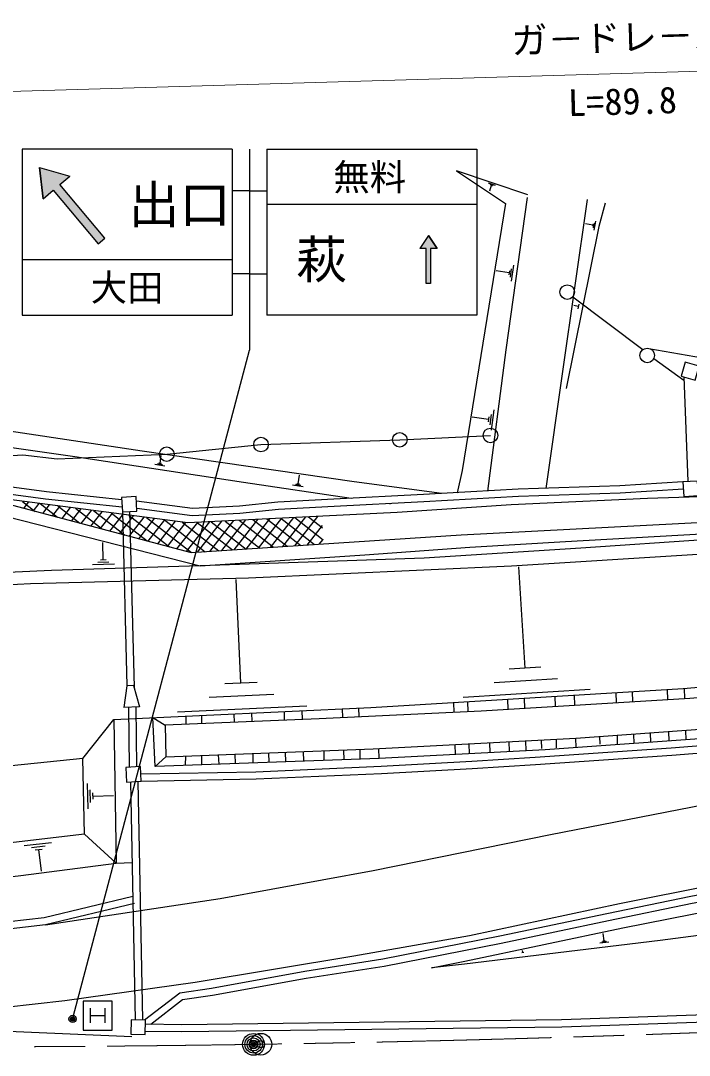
# Model space of a CAD drawing. Units: millimetres, scale not verified. Extents: x 40000 to 680000, y 20000 to 380000.
# Drawn here: x 351077 to 396959, y 269174 to 340179 of the extents above; entities that cross this region are included whole.
import ezdxf
from ezdxf.enums import TextEntityAlignment as Align

# ---------------------------------------------------------------- set-up
doc = ezdxf.new("R2010")
doc.units = ezdxf.units.MM
doc.header["$LTSCALE"] = 1000
doc.header["$PDMODE"] = 32
doc.header["$PDSIZE"] = 500
doc.linetypes.add('CHAIN', pattern=[18.5, 12, -1.5, 3.5, -1.5])
for name, color, linetype, lineweight in [('M-BGD', 7, 'Continuous', 25), ('M-BMK', 2, 'CHAIN', 13), ('M-BMK-ROW', 30, 'Continuous', 25), ('M-BMK-SRVR', 3, 'Continuous', 25), ('M-STR-HTXT', 7, 'Continuous', 13), ('M-STR-STRC', 7, 'Continuous', 25)]:
    doc.layers.add(name, color=color, linetype=linetype, lineweight=lineweight)
doc.styles.add('@ＭＳ ゴシック', font='')
doc.styles.add('ＭＳ ゴシック', font='')
doc.styles.get('@ＭＳ ゴシック').set_extended_font_data('@MS Gothic')
doc.styles.get('ＭＳ ゴシック').set_extended_font_data('MS Gothic')

msp = doc.modelspace()

# ---------------------------------------------------------------- hatches: boundary and pattern name
at = {"layer": 'M-STR-STRC'}
for points in [[(353305, 328540), (352616, 327962), (352378, 330112), (354455, 329504), (353765, 328926), (356850, 325249), (356391, 324863)], [(378910, 324540), (378460, 324540), (379060, 325440), (379660, 324540), (379210, 324540), (379210, 322140), (378910, 322140)]]:
    msp.add_hatch(color=256, dxfattribs=at).paths.add_polyline_path(points)

# ---------------------------------------------------------------- linework, layer by layer
at = {"layer": 'M-BGD'}
for p, q in [((385869, 328217), (380991, 329877)), ((383164, 329051), (383643, 328888)), ((383371, 328873), (383241, 328490)), ((383268, 328962), (383507, 328880)), ((383311, 328894), (383431, 328853)), ((390340, 326139), (389831, 326242)), ((390356, 326218), (390323, 326059)), ((390435, 326285), (390371, 325967)), ((390531, 326431), (390402, 325795)), ((384746, 323145), (384668, 322588)), ((384896, 323407), (384740, 322294)), ((384595, 322882), (383705, 323006)), ((384615, 323021), (384576, 322743)), ((389341, 320559), (389028, 320623)), ((389372, 320716), (389309, 320403)), ((396574, 315743), (396859, 308545)), ((383363, 313145), (383273, 312450)), ((383548, 313474), (383366, 312084)), ((383179, 312815), (382067, 312961)), ((383202, 312989), (383156, 312642)), ((360644, 309801), (360727, 310349)), ((360966, 309613), (360281, 309716)), ((360805, 309707), (360463, 309759)), ((360730, 309789), (360559, 309814)), ((370125, 308390), (370213, 308979)), ((370472, 308188), (369735, 308297)), ((370298, 308289), (369930, 308344)), ((370217, 308376), (370033, 308404)), ((379522, 307755), (379514, 307698)), ((381054, 307833), (381067, 307786)), ((351193, 307191), (352075, 306502)), ((351287, 306711), (351619, 307136)), ((351945, 306537), (352339, 307042)), ((352411, 307033), (353610, 306096)), ((352602, 306363), (353059, 306948)), ((353259, 306189), (353779, 306855)), ((353629, 306874), (355146, 305690)), ((353916, 306015), (354499, 306761)), ((376417, 307034), (376412, 307001)), ((354574, 305841), (355219, 306668)), ((354847, 306716), (356681, 305284)), ((355231, 305668), (355939, 306574)), ((355888, 305494), (356659, 306481)), ((356065, 306558), (358091, 304976)), ((356545, 305320), (357379, 306387)), ((357203, 305146), (358060, 306244)), ((357284, 306400), (358071, 305784)), ((358054, 306469), (358353, 294533)), ((358060, 306244), (358099, 306294)), ((358502, 306241), (358531, 306219)), ((358531, 306219), (361288, 304066)), ((358540, 305843), (358819, 306200)), ((358554, 306498), (358855, 294439)), ((358565, 304859), (359539, 306107)), ((359720, 306083), (362806, 303673)), ((367390, 303975), (369000, 306036)), ((368226, 304030), (369825, 306078)), ((368924, 306033), (371233, 304229)), ((369062, 304086), (370650, 306119)), ((369878, 306080), (371830, 304556)), ((369898, 304141), (371475, 306160)), ((370832, 306128), (371789, 305381)), ((358071, 305784), (358551, 305410)), ((358084, 305260), (358540, 305843)), ((358551, 305410), (359752, 304472)), ((359174, 304625), (360259, 306013)), ((359832, 304451), (360979, 305920)), ((360489, 304277), (361699, 305826)), ((360938, 305925), (363742, 303735)), ((361146, 304103), (362418, 305732)), ((361803, 303929), (363223, 305748)), ((362156, 305767), (364679, 303797)), ((362461, 303755), (364049, 305789)), ((363197, 305746), (365615, 303858)), ((363210, 303700), (364874, 305830)), ((364046, 303755), (365699, 305871)), ((364152, 305794), (366551, 303920)), ((364882, 303810), (366524, 305913)), ((365106, 305842), (367488, 303982)), ((365718, 303865), (367349, 305954)), ((366060, 305889), (368424, 304043)), ((366554, 303920), (368175, 305995)), ((367015, 305937), (369361, 304105)), ((367969, 305985), (370297, 304167)), ((370734, 304196), (371781, 305536)), ((357860, 304972), (358084, 305260)), ((358091, 304976), (358217, 304878)), ((358517, 304798), (358565, 304859)), ((356746, 303163), (356709, 304369)), ((371570, 304251), (371829, 304581)), ((357509, 302885), (356002, 302839)), ((357127, 303024), (356374, 303001)), ((356934, 303169), (356558, 303157)), ((385694, 295742), (385270, 302700)), ((366186, 294714), (365853, 301820)), ((386781, 295808), (384607, 295676)), ((367296, 294766), (365075, 294662)), ((387922, 295005), (383573, 294740)), ((358353, 294533), (358162, 293036)), ((358822, 294558), (358353, 294533)), ((358822, 294558), (359228, 293092)), ((390149, 294268), (381451, 293738)), ((391952, 293362), (391930, 294076)), ((393075, 293431), (393052, 294144)), ((395479, 293579), (395457, 294290)), ((396648, 293650), (396626, 294364)), ((368448, 293929), (364007, 293722)), ((380826, 292707), (380805, 293398)), ((381786, 292752), (381764, 293456)), ((384533, 292907), (384511, 293623)), ((385679, 292978), (385656, 293693)), ((387768, 293106), (387746, 293821)), ((389103, 293188), (389081, 293902)), ((359228, 293092), (358162, 293036)), ((358553, 288942), (358496, 293054)), ((359053, 288971), (358996, 293080)), ((370710, 293145), (361827, 292729)), ((365739, 292024), (365720, 292611)), ((366952, 292076), (366934, 292668)), ((369190, 292172), (369171, 292773)), ((370419, 292224), (370401, 292830)), ((373176, 292349), (373157, 292959)), ((374293, 292401), (374274, 293011)), ((362425, 291882), (362432, 292457)), ((363501, 291928), (363498, 292507)), ((392042, 290493), (392022, 291135)), ((393164, 290571), (393143, 291216)), ((394312, 290652), (394291, 291299)), ((395567, 290740), (395547, 291390)), ((396736, 290822), (396715, 291474)), ((380916, 289822), (380895, 290496)), ((381875, 289872), (381854, 290546)), ((383303, 289947), (383282, 290621)), ((384622, 290041), (384602, 290690)), ((385769, 290076), (385748, 290750)), ((386843, 290237), (386825, 290806)), ((387856, 290269), (387838, 290859)), ((389193, 290293), (389174, 290929)), ((390846, 290526), (390830, 291049)), ((362393, 289066), (362400, 289717)), ((363514, 289107), (363511, 289759)), ((364632, 289801), (364664, 289149)), ((365827, 289191), (365806, 289845)), ((367041, 289234), (367020, 289891)), ((368134, 289274), (368113, 289932)), ((369279, 289315), (369258, 289975)), ((370509, 289360), (370488, 290022)), ((371913, 289411), (371892, 290075)), ((373266, 289460), (373245, 290126)), ((374383, 289500), (374362, 290168)), ((375667, 289546), (375646, 290222)), ((360294, 288991), (361027, 289665)), ((355708, 286081), (355669, 287839)), ((358613, 287944), (358926, 271609)), ((359113, 287973), (359426, 271598)), ((355874, 286524), (355855, 287404)), ((356045, 286748), (356035, 287188)), ((356040, 286968), (357447, 286999)), ((351321, 283568), (353200, 283790)), ((351813, 283436), (352752, 283547)), ((352070, 283276), (352540, 283331)), ((352305, 283304), (352483, 281801)), ((357621, 282366), (358719, 282406)), ((391439, 276939), (390809, 276863)), ((391274, 276983), (390959, 276945)), ((391188, 277037), (391030, 277018)), ((391109, 277027), (391048, 277531)), ((385604, 276234), (385457, 276216)), ((385530, 276225), (385513, 276372))]:
    msp.add_line(p, q, dxfattribs=at)
for points in [[(380991, 329877), (384357, 327628), (381371, 309312), (381020, 307783)], [(383123, 307902), (384386, 317579), (385844, 328040)], [(387135, 308083), (388279, 316092), (389969, 327915)], [(391181, 327649), (390761, 326054), (388508, 314946)], [(379971, 307724), (373960, 308539), (359413, 310640), (341300, 313350), (327684, 315333), (312405, 317480), (300168, 319130), (298900, 319349)], [(373750, 307397), (366368, 308495), (354790, 310241), (344986, 311634), (338122, 312559), (330332, 313746), (321944, 314829), (320129, 315226), (312473, 316177), (304291, 317490), (303059, 317638), (302094, 317685), (301129, 317673), (300303, 317615), (299960, 317578), (299793, 317543), (299617, 317471), (299429, 317343), (299244, 317129), (299165, 316977), (299117, 316833), (298250, 311723), (297474, 305959)], [(435914, 294772), (432556, 300913), (430912, 303999), (429906, 305311), (428076, 307105), (426500, 308275), (425165, 308953), (421536, 308764), (414828, 308380), (399105, 307555), (394095, 307376), (384729, 306945), (376919, 306432), (362557, 305714), (347809, 307631), (362779, 303671), (381304, 304892), (401485, 305939), (416595, 306612), (425106, 306963), (428427, 304354), (430269, 301708), (433757, 294400)], [(358006, 307295), (352845, 307842), (347851, 308504), (335754, 307590), (325847, 306964), (317658, 306533), (310562, 306059), (304787, 305703), (299988, 305734), (297526, 305932), (295032, 307258), (289674, 307342), (280340, 305753), (277227, 305223), (269200, 302624), (265637, 302675), (264536, 304326), (257642, 303280), (246353, 301763), (238313, 300665), (235950, 300372)], [(396523, 308526), (392201, 308252), (385214, 308019), (378719, 307653), (372561, 307335), (368725, 307138), (366087, 306860), (362873, 306702), (359013, 307202)], [(358035, 306789), (352786, 307346), (347837, 308001), (335788, 307091), (325876, 306465), (317688, 306034), (310594, 305560), (304800, 305203), (299967, 305234), (297383, 305442), (294904, 306760), (289712, 306842), (280424, 305260), (277347, 304737), (269276, 302123), (265367, 302179), (264297, 303784), (257712, 302785), (246420, 301268), (238378, 300169), (236012, 299875)], [(396555, 308027), (392225, 307752), (385236, 307520), (378746, 307154), (372587, 306836), (368764, 306639), (366125, 306362), (362853, 306200), (359043, 306694)], [(272169, 300648), (277326, 303402), (277406, 304343), (289390, 306449), (295054, 306242), (297559, 305022), (305896, 304718), (329118, 306163), (340121, 306699), (347610, 307312), (347776, 306744), (363391, 302766)], [(239948, 295885), (256075, 298394), (264494, 299116), (275097, 299869), (289159, 301073), (302693, 299721), (319109, 300255), (337453, 300830), (351748, 301564), (366703, 301941), (384759, 302769), (397546, 303563), (409344, 304518), (424910, 306136), (426912, 304518), (428308, 303033), (429741, 300942), (431123, 297952), (432788, 294307)], [(363391, 302766), (374704, 303530), (381892, 304047), (388471, 304430), (397785, 304972), (405115, 305407), (412403, 305631), (419904, 305931), (424910, 306136)], [(408160, 305501), (401783, 304787), (398273, 304583), (389511, 303971), (378769, 303300), (372809, 303079), (363391, 302766)], [(363391, 302766), (353183, 302452), (338198, 301762), (321975, 301265), (309373, 300780), (302716, 300731), (289222, 302055), (272169, 300648)], [(357464, 292225), (375102, 293050), (396536, 294356), (414450, 295891), (425452, 297039)], [(359318, 288486), (367223, 288639), (375804, 289019), (382037, 289356), (386375, 289626), (391368, 289968), (395717, 290282), (401787, 290757), (407186, 291193), (410707, 291572), (417213, 292116), (421679, 292557), (433313, 293980), (443848, 295336), (450488, 296294), (454876, 297034), (459237, 297452)], [(359347, 287987), (367239, 288139), (375828, 288520), (382066, 288857), (386408, 289127), (391403, 289469), (395755, 289783), (401827, 290258), (407233, 290695), (410755, 291074), (417258, 291618), (421734, 292060), (433376, 293484), (443916, 294841), (450565, 295799), (454942, 296538), (459817, 297006)], [(425452, 297039), (425841, 297079), (427179, 293767), (413511, 292230), (399254, 290998), (387073, 290145), (375667, 289546), (360294, 288991), (360137, 292350)], [(360137, 292350), (360982, 291820), (361027, 289665), (375254, 290201), (389165, 290929), (401826, 291843), (411969, 292804), (426244, 294246), (425312, 296430), (410057, 294755), (396988, 293671), (382674, 292793), (371567, 292273), (360982, 291820)], [(352772, 278118), (364763, 279947), (375272, 281850), (387424, 284330), (403290, 287426), (412461, 289229), (433145, 292849), (435531, 293235)], [(358694, 270453), (347559, 270932), (347133, 271510), (347965, 272252), (354112, 272926), (363055, 274204), (373944, 275998), (381869, 277395), (392175, 279589), (412023, 283543), (423995, 285632), (429807, 286694), (436746, 287835), (450429, 290003), (460818, 291658)], [(355331, 289548), (347970, 288792), (331781, 288418), (316604, 287952), (302418, 287654), (288938, 288950), (268723, 287367), (226630, 287140)], [(437043, 286155), (437563, 286249), (437130, 287021), (432850, 286575), (428402, 285788), (420058, 284455), (411652, 282892), (405406, 281602), (397070, 280082), (391306, 278892), (383958, 277346), (375928, 275761), (370573, 274932), (364169, 273765), (361990, 273446), (359568, 271595)], [(437043, 286155), (436855, 286490), (432920, 286079), (428485, 285295), (420144, 283962), (411748, 282401), (405502, 281112), (397165, 279591), (391408, 278402), (384058, 276856), (376015, 275269), (370656, 274439), (364250, 273271), (362190, 272970), (360001, 271297)], [(381554, 275644), (392395, 277915), (405276, 280451), (416948, 282717), (427732, 284728), (435792, 285963), (437043, 286155), (439361, 284369), (439797, 283745)], [(355446, 284359), (349004, 283596), (343615, 282885), (333610, 281860), (323583, 281143), (311885, 280495), (298138, 280280), (289156, 280545), (278084, 280648), (268919, 280883), (258619, 281014), (250424, 281146), (248997, 281248), (244125, 281192), (229734, 281350), (226700, 281414)], [(439773, 283580), (436761, 283342), (436200, 282339), (428329, 281379), (414885, 279727), (405823, 278477), (394964, 277063), (381525, 275438)], [(225218, 279516), (225245, 279245), (237355, 279115), (253310, 278845), (282508, 278327), (296309, 278209), (302199, 278075), (313304, 278301), (322367, 278842), (330652, 279474), (340493, 280266), (351082, 281519), (357621, 282366)], [(358764, 280079), (352685, 278611), (346613, 277917), (333890, 276640), (319428, 275668), (305341, 275346), (298711, 275218), (283363, 275584), (275388, 275575), (265962, 275755), (244880, 275938), (224834, 276261)], [(358881, 279593), (352772, 278118), (346666, 277420), (333932, 276142), (319451, 275169), (305351, 274846), (298710, 274718), (283357, 275084), (275383, 275075), (265955, 275255), (244874, 275438), (224845, 275761)], [(381525, 275438), (379272, 275166), (381554, 275644)], [(444321, 274420), (427575, 273405), (406635, 272248), (388193, 271599), (362128, 271274), (359640, 271301)], [(444565, 273934), (427604, 272906), (406658, 271748), (388205, 271099), (362129, 270774), (359630, 270802)]]:
    msp.add_lwpolyline(points, dxfattribs=at)
for points in [[(396683, 316753), (396400, 315794), (397359, 315511), (397642, 316470)], [(396523, 308526), (396582, 307528), (397580, 307586), (397522, 308584)], [(357996, 307467), (358054, 306469), (359052, 306527), (358994, 307525)], [(357464, 292225), (357621, 282366), (355446, 284359), (355331, 289548)], [(358290, 288927), (358349, 287928), (359347, 287987), (359288, 288985)], [(358647, 271615), (358626, 270615), (359625, 270594), (359647, 271594)]]:
    msp.add_lwpolyline(points, close=True, dxfattribs=at)
at = {"layer": 'M-BMK'}
msp.add_open_spline([(301513, 270243), (303948, 270187), (304560, 270173), (306512, 270133), (308465, 270092), (309559, 270071), (311511, 270036), (313464, 270000), (314558, 269982), (316511, 269952), (318463, 269922), (319557, 269906), (321510, 269882), (323463, 269857), (324557, 269844), (326510, 269825), (328463, 269806), (329557, 269797), (331510, 269783), (333462, 269769), (334556, 269763), (336509, 269755), (338462, 269748), (339556, 269745), (341509, 269743), (343462, 269741), (344556, 269741), (346509, 269745), (348462, 269749), (349556, 269753), (351509, 269764), (353462, 269774), (354556, 269781), (356509, 269798), (358462, 269814), (359556, 269825), (361509, 269848), (363462, 269871), (364556, 269886), (366509, 269915), (368461, 269945), (369555, 269963), (371508, 270000), (373461, 270036), (374554, 270058), (376507, 270101), (378459, 270144), (379553, 270170), (381505, 270220), (383458, 270271), (384551, 270301), (386504, 270358), (388456, 270415), (389549, 270449), (391501, 270513), (393453, 270578), (394546, 270616), (396498, 270688), (398450, 270760), (399543, 270802), (401494, 270881), (403446, 270961), (404539, 271007), (406490, 271094), (408441, 271181), (409534, 271232), (411484, 271327), (413435, 271422), (414528, 271477), (416478, 271580), (418428, 271683), (419521, 271742), (421470, 271853), (423420, 271964), (424512, 272028), (426462, 272147), (428411, 272266), (429503, 272335), (431452, 272463), (433401, 272590), (434492, 272664), (436440, 272799), (438389, 272935), (439480, 273013), (441428, 273158), (443375, 273303), (444466, 273385), (446413, 273539), (447298, 273608), (447575, 273630), (448679, 273719)], degree=3, knots=[0, 0, 0, 0, 1, 1, 1, 2, 2, 2, 3, 3, 3, 4, 4, 4, 5, 5, 5, 6, 6, 6, 7, 7, 7, 8, 8, 8, 9, 9, 9, 10, 10, 10, 11, 11, 11, 12, 12, 12, 13, 13, 13, 14, 14, 14, 15, 15, 15, 16, 16, 16, 17, 17, 17, 18, 18, 18, 19, 19, 19, 20, 20, 20, 21, 21, 21, 22, 22, 22, 23, 23, 23, 24, 24, 24, 25, 25, 25, 26, 26, 26, 27, 27, 27, 28, 28, 28, 29, 29, 29, 30, 30, 30, 30], dxfattribs=at)
at = {"layer": 'M-BMK-ROW'}
for p, q in [((388958, 321228), (393768, 317606)), ((394523, 316994), (396583, 315507))]:
    msp.add_line(p, q, dxfattribs=at)
for points in [[(394193, 317692), (396820, 317214), (402607, 316209), (405666, 315776)], [(269775, 304723), (277688, 307260), (289860, 309228), (295161, 309186), (295617, 308982), (298102, 307762), (307311, 307549), (318140, 308277), (332249, 309175), (346851, 310104), (351233, 310376), (353577, 310100), (361103, 310429), (367566, 311089), (377088, 311414), (383315, 311719)]]:
    msp.add_lwpolyline(points, dxfattribs=at)
for centre in [(388579, 321554), (394070, 317208), (377088, 311414), (383315, 311719), (367566, 311089), (361103, 310429)]:
    msp.add_circle(centre, 500, dxfattribs=at)
at = {"layer": 'M-BMK-SRVR'}
for centre, radius in [((367059, 269924), 750), ((367558, 269932), 750), ((367059, 269924), 600), ((367059, 269924), 450), ((367059, 269924), 300), ((367059, 269924), 150), ((367059, 269924), 100)]:
    msp.add_circle(centre, radius, dxfattribs=at)
for p in [(367059, 269924), (367558, 269932)]:
    msp.add_point(p, dxfattribs=at)
at = {"layer": 'M-STR-HTXT'}
msp.add_line((436242, 337863), (348381, 335259), dxfattribs=at)
at = {"layer": 'M-STR-STRC'}
for p, q in [((351178, 331362), (351178, 319962)), ((365578, 331362), (351178, 331362)), ((365578, 331362), (365578, 319962)), ((366778, 331362), (366778, 317562)), ((367978, 331362), (382378, 331362)), ((367978, 331362), (367978, 319962)), ((382378, 331362), (382378, 319962)), ((352616, 327962), (352378, 330112)), ((352378, 330112), (352616, 327962)), ((352378, 330112), (354455, 329504)), ((353765, 328926), (354455, 329504)), ((356850, 325249), (353765, 328926)), ((352616, 327962), (353305, 328540)), ((353305, 328540), (356391, 324863)), ((366778, 328512), (365578, 328512)), ((366778, 328512), (367978, 328512)), ((382378, 327562), (367978, 327562)), ((356391, 324863), (356850, 325249)), ((379060, 325440), (378460, 324540)), ((379660, 324540), (379060, 325440)), ((379060, 325440), (379660, 324540)), ((378910, 324540), (378460, 324540)), ((378910, 322140), (378910, 324540)), ((379660, 324540), (379210, 324540)), ((379210, 324540), (379210, 322140)), ((365578, 323762), (351178, 323762)), ((366778, 322812), (365578, 322812)), ((366778, 322812), (367978, 322812)), ((379210, 322140), (378910, 322140)), ((351178, 319962), (365578, 319962)), ((382378, 319962), (367978, 319962)), ((354679, 271815), (366778, 317562)), ((355354, 272900), (355354, 270900)), ((357354, 272900), (355354, 272900)), ((357354, 270900), (357354, 272900)), ((355854, 272400), (355854, 271400)), ((356854, 272400), (356854, 271400)), ((355854, 271900), (356854, 271900)), ((355354, 270900), (357354, 270900))]:
    msp.add_line(p, q, dxfattribs=at)
for radius in [150, 120, 90, 60, 30]:
    msp.add_circle((354640, 271670), radius, dxfattribs=at)
msp.add_point((354640, 271670), dxfattribs=at)

# ---------------------------------------------------------------- texts
at = {"layer": 'M-STR-HTXT', "style": 'ＭＳ ゴシック'}
msp.add_text('ガ－ドレ－ル', height=1833, rotation=1.698, dxfattribs=at).set_placement((392282, 337561), align=Align.BOTTOM_CENTER)
at = {"layer": 'M-STR-HTXT', "style": '@ＭＳ ゴシック'}
msp.add_text('L=89.8', height=1833, rotation=1.698, dxfattribs=at).set_placement((392341, 335562), align=Align.TOP_CENTER)
at = {"layer": 'M-STR-STRC', "style": 'ＭＳ ゴシック'}
for s, height, p in [('無料', 1833, (375029, 329442)), ('出口', 2566, (361978, 327562)), ('萩', 2566, (371728, 323782)), ('大田', 1833, (358378, 321862))]:
    msp.add_text(s, height=height, dxfattribs=at).set_placement(p, align=Align.MIDDLE_CENTER)

doc.saveas('drawing.dxf')
